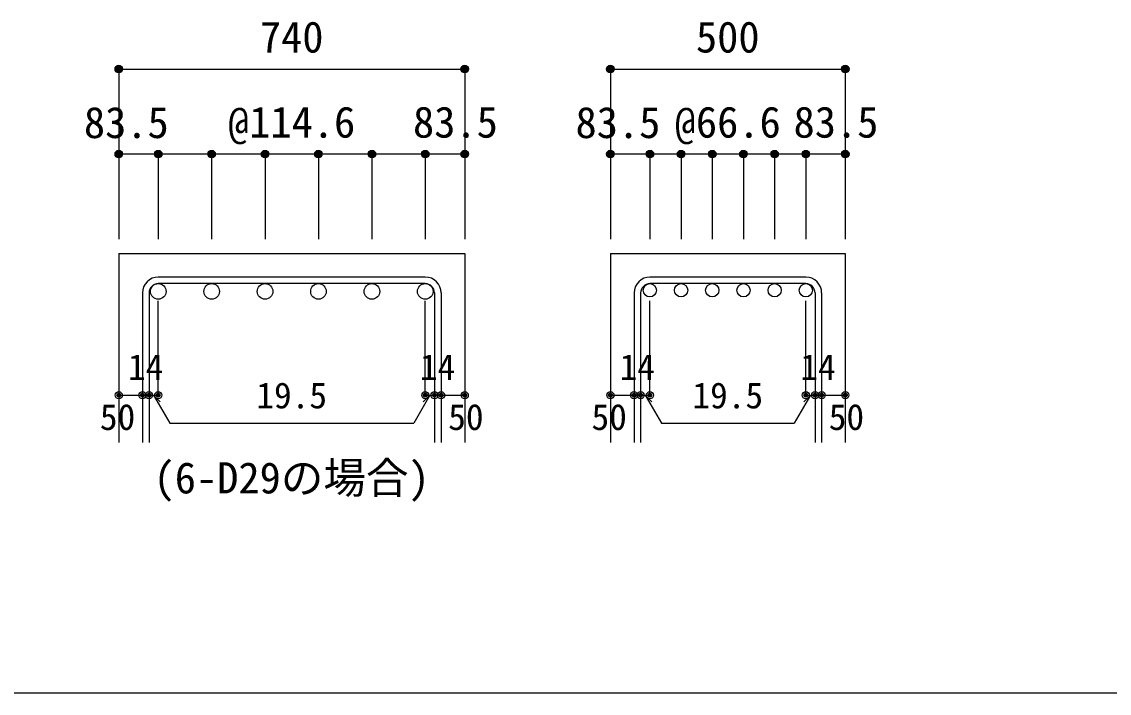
# Model space of a CAD drawing. Units: millimetres at full size, sheet at 1:30. Extents: x -5973 to 5954, y -4195 to 4201.
# Drawn here: x -942 to 1359, y -4195 to -2775 of the extents above; entities that cross this region are included whole.
import ezdxf
from ezdxf.enums import TextEntityAlignment as Align

# ---------------------------------------------------------------- set-up
doc = ezdxf.new("R2010")
doc.units = ezdxf.units.MM
doc.header["$LTSCALE"] = 30
doc.header["$PDMODE"] = 32
doc.header["$PDSIZE"] = 15
for name, color, linetype in [('0-1', 2, 'Continuous'), ('0-5', 7, 'Continuous'), ('0-6', 7, 'Continuous'), ('0-7', 4, 'Continuous'), ('0-D', 4, 'Continuous'), ('F-0_枠', 6, 'Continuous')]:
    doc.layers.add(name, color=color, linetype=linetype)
doc.styles.add('ＭＳ ゴシック', font='')
doc.styles.get('ＭＳ ゴシック').set_extended_font_data('MS Gothic')

msp = doc.modelspace()

# ---------------------------------------------------------------- linework, layer by layer
at = {"layer": '0-1'}
for p, q in [((-736.26, -3264.89), (-736.26, -3664.89)), ((-736.26, -3264.89), (-4.26, -3264.89)), ((-4.26, -3264.89), (-4.26, -3664.89)), ((303.94, -3264.89), (303.94, -3664.89)), ((303.94, -3264.89), (800.94, -3264.89)), ((800.94, -3264.89), (800.94, -3664.89))]:
    msp.add_line(p, q, dxfattribs=at)
at = {"layer": '0-5', "color": 3}
for centre, radius in [((-652.76, -3345.39), 16.5), ((-539.76, -3345.39), 16.5), ((-426.76, -3345.39), 16.5), ((-313.76, -3345.39), 16.5), ((-200.76, -3345.39), 16.5), ((-87.76, -3345.39), 16.5), ((387.44, -3342.89), 14), ((453.44, -3342.89), 14), ((519.44, -3342.89), 14), ((585.44, -3342.89), 14), ((651.44, -3342.89), 14), ((717.44, -3342.89), 14)]:
    msp.add_circle(centre, radius, dxfattribs=at)
at = {"layer": '0-6'}
for p, q in [((-87.76, -3314.89), (-652.76, -3314.89)), ((-87.76, -3328.89), (-652.76, -3328.89)), ((717.44, -3314.89), (387.44, -3314.89)), ((717.44, -3328.89), (387.44, -3328.89)), ((-686.26, -3348.39), (-686.26, -3664.89)), ((-672.26, -3348.39), (-672.26, -3664.89)), ((-68.26, -3348.39), (-68.26, -3664.89)), ((-54.26, -3348.39), (-54.26, -3664.89)), ((353.94, -3348.39), (353.94, -3664.89)), ((367.94, -3348.39), (367.94, -3664.89)), ((736.94, -3348.39), (736.94, -3664.89)), ((750.94, -3348.39), (750.94, -3664.89))]:
    msp.add_line(p, q, dxfattribs=at)
for centre, radius, start, end in [((-652.76, -3348.39), 33.5, 90, 180), ((-652.76, -3348.39), 19.5, 90, 180), ((-87.76, -3348.39), 33.5, 0, 90), ((-87.76, -3348.39), 19.5, 0, 90), ((387.44, -3348.39), 33.5, 90, 180), ((387.44, -3348.39), 19.5, 90, 180), ((717.44, -3348.39), 33.5, 0, 90), ((717.44, -3348.39), 19.5, 0, 90)]:
    msp.add_arc(centre, radius, start, end, dxfattribs=at)
at = {"layer": '0-D'}
for p, q in [((-736.26, -2874.89), (-4.26, -2874.89)), ((-736.26, -2874.89), (-736.26, -3054.89)), ((-736.26, -2874.89), (-4.26, -2874.89)), ((-4.26, -2874.89), (-4.26, -3054.89)), ((303.94, -2874.89), (800.94, -2874.89)), ((303.94, -2874.89), (303.94, -3054.89)), ((303.94, -2874.89), (800.94, -2874.89)), ((800.94, -2874.89), (800.94, -3054.89)), ((-652.76, -3054.89), (-736.26, -3054.89)), ((-736.26, -3054.89), (-736.26, -3234.89)), ((-370.26, -3054.89), (-652.76, -3054.89)), ((-652.76, -3054.89), (-652.76, -3234.89)), ((-539.76, -3054.89), (-539.76, -3234.89)), ((-426.76, -3054.89), (-426.76, -3234.89)), ((-87.76, -3054.89), (-370.26, -3054.89)), ((-313.76, -3054.89), (-313.76, -3234.89)), ((-200.76, -3054.89), (-200.76, -3234.89)), ((-4.26, -3054.89), (-87.76, -3054.89)), ((-87.76, -3054.89), (-87.76, -3234.89)), ((-4.26, -3054.89), (-4.26, -3234.89)), ((387.44, -3054.89), (303.94, -3054.89)), ((303.94, -3054.89), (303.94, -3234.89)), ((552.44, -3054.89), (387.44, -3054.89)), ((387.44, -3054.89), (387.44, -3234.89)), ((453.44, -3054.89), (453.44, -3234.89)), ((519.44, -3054.89), (519.44, -3234.89)), ((717.44, -3054.89), (552.44, -3054.89)), ((585.44, -3054.89), (585.44, -3234.89)), ((651.44, -3054.89), (651.44, -3234.89)), ((800.94, -3054.89), (717.44, -3054.89)), ((717.44, -3054.89), (717.44, -3234.89)), ((800.94, -3054.89), (800.94, -3234.89)), ((-652.76, -3564.89), (-652.76, -3365.56)), ((-87.76, -3564.89), (-87.76, -3365.56)), ((387.44, -3564.89), (387.44, -3365.56)), ((717.44, -3564.89), (717.44, -3365.56)), ((-736.26, -3564.89), (-686.26, -3564.89)), ((-686.26, -3564.89), (-652.76, -3564.89)), ((-662.51, -3564.89), (-648.37, -3579.04)), ((-662.51, -3564.89), (-628.29, -3624.17)), ((-78.01, -3564.89), (-112.24, -3624.17)), ((-78.01, -3564.89), (-92.15, -3579.04)), ((-87.76, -3564.89), (-4.26, -3564.89)), ((-68.26, -3564.89), (-54.26, -3564.89)), ((303.94, -3564.89), (353.94, -3564.89)), ((353.94, -3564.89), (387.44, -3564.89)), ((377.69, -3564.89), (391.83, -3579.04)), ((377.69, -3564.89), (411.91, -3624.17)), ((727.19, -3564.89), (692.96, -3624.17)), ((727.19, -3564.89), (713.04, -3579.04)), ((717.44, -3564.89), (800.94, -3564.89)), ((736.94, -3564.89), (750.94, -3564.89)), ((-628.29, -3624.17), (-112.24, -3624.17)), ((411.91, -3624.17), (692.96, -3624.17))]:
    msp.add_line(p, q, dxfattribs=at)
for points in [[(-4.26, -2874.89), (-4.26, -3054.89), (-4.26, -3234.89)], [(800.94, -2874.89), (800.94, -3054.89), (800.94, -3234.89)]]:
    msp.add_lwpolyline(points, dxfattribs=at)
for centre, radius in [((-736.26, -2874.89), 8), ((-736.26, -2874.89), 7.2), ((-736.26, -2874.89), 6.4), ((-736.26, -2874.89), 5.6), ((-736.26, -2874.89), 4.8), ((-736.26, -2874.89), 4), ((-736.26, -2874.89), 3.2), ((-736.26, -2874.89), 2.4), ((-736.26, -2874.89), 1.6), ((-736.26, -2874.89), 0.8), ((-4.26, -2874.89), 8), ((-4.26, -2874.89), 7.2), ((-4.26, -2874.89), 6.4), ((-4.26, -2874.89), 5.6), ((-4.26, -2874.89), 4.8), ((-4.26, -2874.89), 4), ((-4.26, -2874.89), 3.2), ((-4.26, -2874.89), 2.4), ((-4.26, -2874.89), 1.6), ((-4.26, -2874.89), 0.8), ((303.94, -2874.89), 8), ((303.94, -2874.89), 7.2), ((303.94, -2874.89), 6.4), ((303.94, -2874.89), 5.6), ((303.94, -2874.89), 4.8), ((303.94, -2874.89), 4), ((303.94, -2874.89), 3.2), ((303.94, -2874.89), 2.4), ((303.94, -2874.89), 1.6), ((303.94, -2874.89), 0.8), ((800.94, -2874.89), 8), ((800.94, -2874.89), 7.2), ((800.94, -2874.89), 6.4), ((800.94, -2874.89), 5.6), ((800.94, -2874.89), 4.8), ((800.94, -2874.89), 4), ((800.94, -2874.89), 3.2), ((800.94, -2874.89), 2.4), ((800.94, -2874.89), 1.6), ((800.94, -2874.89), 0.8), ((-736.26, -3054.89), 8), ((-736.26, -3054.89), 7.2), ((-736.26, -3054.89), 6.4), ((-736.26, -3054.89), 5.6), ((-736.26, -3054.89), 4.8), ((-736.26, -3054.89), 4), ((-736.26, -3054.89), 3.2), ((-736.26, -3054.89), 2.4), ((-736.26, -3054.89), 1.6), ((-736.26, -3054.89), 0.8), ((-652.76, -3054.89), 8), ((-652.76, -3054.89), 7.2), ((-652.76, -3054.89), 6.4), ((-652.76, -3054.89), 5.6), ((-652.76, -3054.89), 4.8), ((-652.76, -3054.89), 4), ((-652.76, -3054.89), 3.2), ((-652.76, -3054.89), 2.4), ((-652.76, -3054.89), 1.6), ((-652.76, -3054.89), 0.8), ((-539.76, -3054.89), 8), ((-539.76, -3054.89), 7.2), ((-539.76, -3054.89), 6.4), ((-539.76, -3054.89), 5.6), ((-539.76, -3054.89), 4.8), ((-539.76, -3054.89), 4), ((-539.76, -3054.89), 3.2), ((-539.76, -3054.89), 2.4), ((-539.76, -3054.89), 1.6), ((-539.76, -3054.89), 0.8), ((-426.76, -3054.89), 8), ((-426.76, -3054.89), 7.2), ((-426.76, -3054.89), 6.4), ((-426.76, -3054.89), 5.6), ((-426.76, -3054.89), 4.8), ((-426.76, -3054.89), 4), ((-426.76, -3054.89), 3.2), ((-426.76, -3054.89), 2.4), ((-426.76, -3054.89), 1.6), ((-426.76, -3054.89), 0.8), ((-313.76, -3054.89), 8), ((-313.76, -3054.89), 7.2), ((-313.76, -3054.89), 6.4), ((-313.76, -3054.89), 5.6), ((-313.76, -3054.89), 4.8), ((-313.76, -3054.89), 4), ((-313.76, -3054.89), 3.2), ((-313.76, -3054.89), 2.4), ((-313.76, -3054.89), 1.6), ((-313.76, -3054.89), 0.8), ((-200.76, -3054.89), 8), ((-200.76, -3054.89), 7.2), ((-200.76, -3054.89), 6.4), ((-200.76, -3054.89), 5.6), ((-200.76, -3054.89), 4.8), ((-200.76, -3054.89), 4), ((-200.76, -3054.89), 3.2), ((-200.76, -3054.89), 2.4), ((-200.76, -3054.89), 1.6), ((-200.76, -3054.89), 0.8), ((-87.76, -3054.89), 8), ((-87.76, -3054.89), 7.2), ((-87.76, -3054.89), 6.4), ((-87.76, -3054.89), 5.6), ((-87.76, -3054.89), 4.8), ((-87.76, -3054.89), 4), ((-87.76, -3054.89), 3.2), ((-87.76, -3054.89), 2.4), ((-87.76, -3054.89), 1.6), ((-87.76, -3054.89), 0.8), ((-4.26, -3054.89), 8), ((-4.26, -3054.89), 7.2), ((-4.26, -3054.89), 6.4), ((-4.26, -3054.89), 5.6), ((-4.26, -3054.89), 4.8), ((-4.26, -3054.89), 4), ((-4.26, -3054.89), 3.2), ((-4.26, -3054.89), 2.4), ((-4.26, -3054.89), 1.6), ((-4.26, -3054.89), 0.8), ((303.94, -3054.89), 8), ((303.94, -3054.89), 7.2), ((303.94, -3054.89), 6.4), ((303.94, -3054.89), 5.6), ((303.94, -3054.89), 4.8), ((303.94, -3054.89), 4), ((303.94, -3054.89), 3.2), ((303.94, -3054.89), 2.4), ((303.94, -3054.89), 1.6), ((303.94, -3054.89), 0.8), ((387.44, -3054.89), 8), ((387.44, -3054.89), 7.2), ((387.44, -3054.89), 6.4), ((387.44, -3054.89), 5.6), ((387.44, -3054.89), 4.8), ((387.44, -3054.89), 4), ((387.44, -3054.89), 3.2), ((387.44, -3054.89), 2.4), ((387.44, -3054.89), 1.6), ((387.44, -3054.89), 0.8), ((453.44, -3054.89), 8), ((453.44, -3054.89), 7.2), ((453.44, -3054.89), 6.4), ((453.44, -3054.89), 5.6), ((453.44, -3054.89), 4.8), ((453.44, -3054.89), 4), ((453.44, -3054.89), 3.2), ((453.44, -3054.89), 2.4), ((453.44, -3054.89), 1.6), ((453.44, -3054.89), 0.8), ((519.44, -3054.89), 8), ((519.44, -3054.89), 7.2), ((519.44, -3054.89), 6.4), ((519.44, -3054.89), 5.6), ((519.44, -3054.89), 4.8), ((519.44, -3054.89), 4), ((519.44, -3054.89), 3.2), ((519.44, -3054.89), 2.4), ((519.44, -3054.89), 1.6), ((519.44, -3054.89), 0.8), ((585.44, -3054.89), 8), ((585.44, -3054.89), 7.2), ((585.44, -3054.89), 6.4), ((585.44, -3054.89), 5.6), ((585.44, -3054.89), 4.8), ((585.44, -3054.89), 4), ((585.44, -3054.89), 3.2), ((585.44, -3054.89), 2.4), ((585.44, -3054.89), 1.6), ((585.44, -3054.89), 0.8), ((651.44, -3054.89), 8), ((651.44, -3054.89), 7.2), ((651.44, -3054.89), 6.4), ((651.44, -3054.89), 5.6), ((651.44, -3054.89), 4.8), ((651.44, -3054.89), 4), ((651.44, -3054.89), 3.2), ((651.44, -3054.89), 2.4), ((651.44, -3054.89), 1.6), ((651.44, -3054.89), 0.8), ((717.44, -3054.89), 8), ((717.44, -3054.89), 7.2), ((717.44, -3054.89), 6.4), ((717.44, -3054.89), 5.6), ((717.44, -3054.89), 4.8), ((717.44, -3054.89), 4), ((717.44, -3054.89), 3.2), ((717.44, -3054.89), 2.4), ((717.44, -3054.89), 1.6), ((717.44, -3054.89), 0.8), ((800.94, -3054.89), 8), ((800.94, -3054.89), 7.2), ((800.94, -3054.89), 6.4), ((800.94, -3054.89), 5.6), ((800.94, -3054.89), 4.8), ((800.94, -3054.89), 4), ((800.94, -3054.89), 3.2), ((800.94, -3054.89), 2.4), ((800.94, -3054.89), 1.6), ((800.94, -3054.89), 0.8), ((-736.26, -3564.89), 4), ((-736.26, -3564.89), 3.6), ((-736.26, -3564.89), 3.2), ((-736.26, -3564.89), 2.8), ((-736.26, -3564.89), 2.4), ((-736.26, -3564.89), 2), ((-736.26, -3564.89), 1.6), ((-736.26, -3564.89), 1.2), ((-736.26, -3564.89), 0.8), ((-736.26, -3564.89), 0.4), ((-686.26, -3564.89), 4), ((-686.26, -3564.89), 3.6), ((-686.26, -3564.89), 3.2), ((-686.26, -3564.89), 2.8), ((-686.26, -3564.89), 2.4), ((-686.26, -3564.89), 2), ((-686.26, -3564.89), 1.6), ((-686.26, -3564.89), 1.2), ((-686.26, -3564.89), 0.8), ((-686.26, -3564.89), 0.4), ((-672.26, -3564.89), 4), ((-672.26, -3564.89), 3.6), ((-672.26, -3564.89), 3.2), ((-672.26, -3564.89), 2.8), ((-672.26, -3564.89), 2.4), ((-672.26, -3564.89), 2), ((-672.26, -3564.89), 1.6), ((-672.26, -3564.89), 1.2), ((-672.26, -3564.89), 0.8), ((-672.26, -3564.89), 0.4), ((-652.76, -3564.89), 4), ((-652.76, -3564.89), 3.6), ((-652.76, -3564.89), 3.2), ((-652.76, -3564.89), 2.8), ((-652.76, -3564.89), 2.4), ((-652.76, -3564.89), 2), ((-652.76, -3564.89), 1.6), ((-652.76, -3564.89), 1.2), ((-652.76, -3564.89), 0.8), ((-652.76, -3564.89), 0.4), ((-87.76, -3564.89), 4), ((-87.76, -3564.89), 3.6), ((-87.76, -3564.89), 3.2), ((-87.76, -3564.89), 2.8), ((-87.76, -3564.89), 2.4), ((-87.76, -3564.89), 2), ((-87.76, -3564.89), 1.6), ((-87.76, -3564.89), 1.2), ((-87.76, -3564.89), 0.8), ((-87.76, -3564.89), 0.4), ((-68.26, -3564.89), 4), ((-68.26, -3564.89), 3.6), ((-68.26, -3564.89), 3.2), ((-68.26, -3564.89), 2.8), ((-68.26, -3564.89), 2.4), ((-68.26, -3564.89), 2), ((-68.26, -3564.89), 1.6), ((-68.26, -3564.89), 1.2), ((-68.26, -3564.89), 0.8), ((-68.26, -3564.89), 0.4), ((-54.26, -3564.89), 4), ((-54.26, -3564.89), 3.6), ((-54.26, -3564.89), 3.2), ((-54.26, -3564.89), 2.8), ((-54.26, -3564.89), 2.4), ((-54.26, -3564.89), 2), ((-54.26, -3564.89), 1.6), ((-54.26, -3564.89), 1.2), ((-54.26, -3564.89), 0.8), ((-54.26, -3564.89), 0.4), ((-4.26, -3564.89), 4), ((-4.26, -3564.89), 3.6), ((-4.26, -3564.89), 3.2), ((-4.26, -3564.89), 2.8), ((-4.26, -3564.89), 2.4), ((-4.26, -3564.89), 2), ((-4.26, -3564.89), 1.6), ((-4.26, -3564.89), 1.2), ((-4.26, -3564.89), 0.8), ((-4.26, -3564.89), 0.4), ((303.94, -3564.89), 4), ((303.94, -3564.89), 3.6), ((303.94, -3564.89), 3.2), ((303.94, -3564.89), 2.8), ((303.94, -3564.89), 2.4), ((303.94, -3564.89), 2), ((303.94, -3564.89), 1.6), ((303.94, -3564.89), 1.2), ((303.94, -3564.89), 0.8), ((303.94, -3564.89), 0.4), ((353.94, -3564.89), 4), ((353.94, -3564.89), 3.6), ((353.94, -3564.89), 3.2), ((353.94, -3564.89), 2.8), ((353.94, -3564.89), 2.4), ((353.94, -3564.89), 2), ((353.94, -3564.89), 1.6), ((353.94, -3564.89), 1.2), ((353.94, -3564.89), 0.8), ((353.94, -3564.89), 0.4), ((367.94, -3564.89), 4), ((367.94, -3564.89), 3.6), ((367.94, -3564.89), 3.2), ((367.94, -3564.89), 2.8), ((367.94, -3564.89), 2.4), ((367.94, -3564.89), 2), ((367.94, -3564.89), 1.6), ((367.94, -3564.89), 1.2), ((367.94, -3564.89), 0.8), ((367.94, -3564.89), 0.4), ((387.44, -3564.89), 4), ((387.44, -3564.89), 3.6), ((387.44, -3564.89), 3.2), ((387.44, -3564.89), 2.8), ((387.44, -3564.89), 2.4), ((387.44, -3564.89), 2), ((387.44, -3564.89), 1.6), ((387.44, -3564.89), 1.2), ((387.44, -3564.89), 0.8), ((387.44, -3564.89), 0.4), ((717.44, -3564.89), 4), ((717.44, -3564.89), 3.6), ((717.44, -3564.89), 3.2), ((717.44, -3564.89), 2.8), ((717.44, -3564.89), 2.4), ((717.44, -3564.89), 2), ((717.44, -3564.89), 1.6), ((717.44, -3564.89), 1.2), ((717.44, -3564.89), 0.8), ((717.44, -3564.89), 0.4), ((736.94, -3564.89), 4), ((736.94, -3564.89), 3.6), ((736.94, -3564.89), 3.2), ((736.94, -3564.89), 2.8), ((736.94, -3564.89), 2.4), ((736.94, -3564.89), 2), ((736.94, -3564.89), 1.6), ((736.94, -3564.89), 1.2), ((736.94, -3564.89), 0.8), ((736.94, -3564.89), 0.4), ((750.94, -3564.89), 4), ((750.94, -3564.89), 3.6), ((750.94, -3564.89), 3.2), ((750.94, -3564.89), 2.8), ((750.94, -3564.89), 2.4), ((750.94, -3564.89), 2), ((750.94, -3564.89), 1.6), ((750.94, -3564.89), 1.2), ((750.94, -3564.89), 0.8), ((750.94, -3564.89), 0.4), ((800.94, -3564.89), 4), ((800.94, -3564.89), 3.6), ((800.94, -3564.89), 3.2), ((800.94, -3564.89), 2.8), ((800.94, -3564.89), 2.4), ((800.94, -3564.89), 2), ((800.94, -3564.89), 1.6), ((800.94, -3564.89), 1.2), ((800.94, -3564.89), 0.8), ((800.94, -3564.89), 0.4)]:
    msp.add_circle(centre, radius, dxfattribs=at)
at = {"layer": '0-D', "color": 7}
for p in [(-736.26, -2874.89), (-4.26, -2874.89), (303.94, -2874.89), (800.94, -2874.89), (-736.26, -3054.89), (-652.76, -3054.89), (-539.76, -3054.89), (-426.76, -3054.89), (-313.76, -3054.89), (-200.76, -3054.89), (-87.76, -3054.89), (-4.26, -3054.89), (303.94, -3054.89), (387.44, -3054.89), (453.44, -3054.89), (519.44, -3054.89), (585.44, -3054.89), (651.44, -3054.89), (717.44, -3054.89), (800.94, -3054.89), (-736.26, -3564.89), (-686.26, -3564.89), (-672.26, -3564.89), (-652.76, -3564.89), (-87.76, -3564.89), (-68.26, -3564.89), (-54.26, -3564.89), (-4.26, -3564.89), (303.94, -3564.89), (353.94, -3564.89), (367.94, -3564.89), (387.44, -3564.89), (717.44, -3564.89), (736.94, -3564.89), (750.94, -3564.89), (800.94, -3564.89)]:
    msp.add_point(p, dxfattribs=at)
at = {"layer": 'F-0_枠'}
msp.add_line((5954.1, -4195.24), (-5972.88, -4195.24), dxfattribs=at)

# ---------------------------------------------------------------- texts
at = {"layer": '0-7', "color": 7, "style": 'ＭＳ ゴシック'}
msp.add_text('(6-D29の場合)', height=65.98, dxfattribs=at).set_placement((-662.68, -3792.37), align=Align.BOTTOM_LEFT)
at = {"layer": '0-D', "style": 'ＭＳ ゴシック'}
for s, height, p in [('740', 65.98, (-437.76, -2859.89)), ('500', 65.98, (484.94, -2859.89)), ('83.5', 65.98, (-810.07, -3040.74)), ('@114.6', 65.98, (-505.26, -3039.89)), ('83.5', 65.98, (-113.76, -3039.89)), ('83.5', 65.98, (230.13, -3040.74)), ('@66.6', 65.98, (439.94, -3039.89)), ('83.5', 65.98, (691.44, -3039.89)), ('14', 54.99, (-716.8, -3549.44)), ('14', 54.99, (-99.22, -3549.44)), ('14', 54.99, (323.4, -3549.44)), ('14', 54.99, (705.98, -3549.44)), ('19.5', 54.99, (-445.26, -3609.17)), ('19.5', 54.99, (477.44, -3609.17)), ('50', 54.99, (-776.26, -3654.89)), ('50', 54.99, (-39.26, -3654.89)), ('50', 54.99, (263.94, -3654.89)), ('50', 54.99, (765.94, -3654.89))]:
    msp.add_text(s, height=height, dxfattribs=at).set_placement(p, align=Align.BOTTOM_LEFT)

doc.saveas('drawing.dxf')
